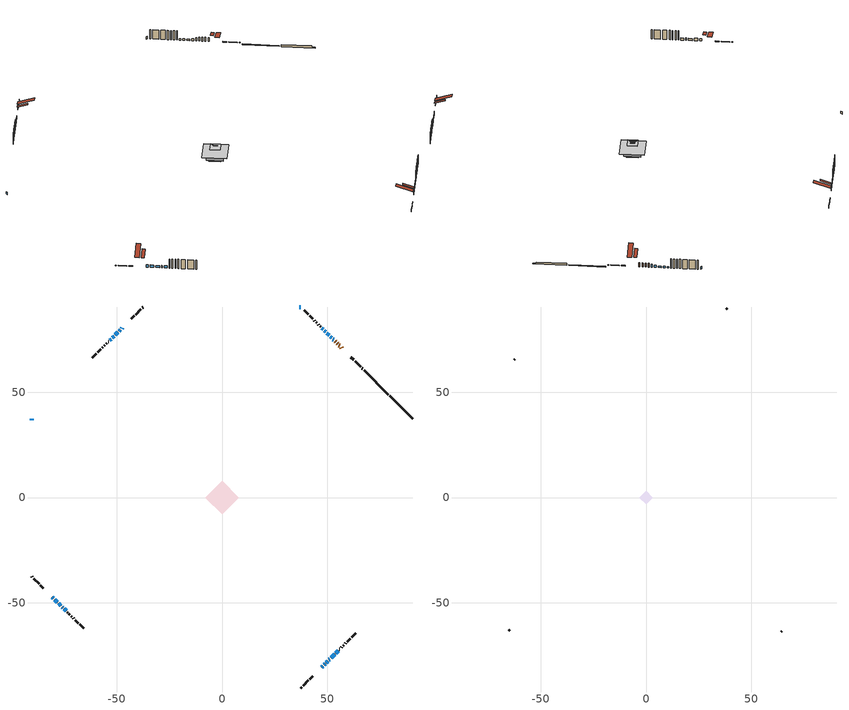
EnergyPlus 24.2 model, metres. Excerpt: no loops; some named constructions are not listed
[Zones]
conditioned space
 floor adiabatic (Floor9 construction): -5.37,0 0,5.37 5.37,0 0,-5.37 z0.82
 floor adiabatic (AdiabaticFloorConstruction): -7.96,0 0,7.96 7.96,0 0,-7.96 z3.26
 floor foundation (Slab1 construction): -3.72,0 0,3.72 3.72,0 0,-3.72 z-0.3
 floor foundation (Slab1 construction 1): -3.87,0 0,3.87 3.87,0 0,-3.87 z-0.21
 floor foundation (Slab3 construction): -2.17,0 0,2.17 2.17,0 0,-2.17 z0
 floor foundation (Slab4 construction): -2.62,0 0,2.62 2.62,0 0,-2.62 z0
 wall outside (RimJoist1 construction): 37.53,-90.6 37.87,-90.25 / -90.6,-37.53 -90.25,-37.87 / -37.53,90.6 -37.87,90.25 / 66.89,61.23 66.55,61.58 z0.82:1.12
 wall outside (RimJoist2 construction): 38.53,-89.6 41.12,-87 / -89.6,-38.53 -87,-41.12 / -38.53,89.6 -41.12,87 / 65.89,62.23 63.29,64.83 z0.82:1.12
 wall outside (RimJoist3 construction): 41.78,-86.34 43.1,-85.02 / -86.34,-41.78 -85.02,-43.1 / -41.78,86.34 -43.1,85.02 / 62.64,65.49 61.32,66.81 z0.82:1.12
 wall outside (AdiabaticWallConstruction 1): 57.05,71.07 56.68,71.44 / 56.03,72.09 55.63,72.49 / 54.98,73.15 54.72,73.4 / 54.07,74.06 53.8,74.33 z0.82:2.85
 wall outside (AdiabaticWallConstruction): 47.36,-80.76 47.9,-80.22 / -48.42,79.71 -48.96,79.17 / -75.92,-52.21 -75.77,-52.35 z0.82:2.04; 48.56,-79.56 48.99,-79.13 / -47.36,80.76 -47.76,80.36 / 50.84,-77.28 51.24,-76.88 z0.82:1.74; 49.65,-78.48 50.19,-77.94 / -79.53,-48.6 -78.38,-49.75 / 37.53,90.6 36.82,90.6 / -51.35,76.78 -52.1,76.02 / -52.76,75.37 -53.3,74.83 / -90.6,37.53 -90.6,36.82 z0.82:2.09; -80.76,-47.36 -80.18,-47.94 z0.82:1.99; 53.14,74.98 52.78,75.34 z0.82:2.4; 52.13,76 51.59,76.54 / -75.12,-53.01 -74.18,-53.95 / 51.9,-76.23 53.51,-74.61 z0.82:1.94; 50.93,77.19 49.92,78.2 z0.82:1.53; 49.27,78.86 48.73,79.4 z0.82:1.64; 48.07,80.05 47.53,80.59 z0.82:1.48; -49.61,78.51 -50.69,77.43 z0.82:1.63; -77.72,-50.4 -76.57,-51.55 z0.82:1.89; 54.17,-73.96 55.21,-72.91 z0.82:1.68
 wall outside (Wall1 construction): 55.87,-72.26 55.97,-72.16 / -73.52,-54.6 -73.42,-54.7 / -53.95,74.17 -54.05,74.07 / 46.88,81.25 46.77,81.35 z0.82:5.7
 wall outside (Wall2 construction): 56.63,-71.5 57.04,-71.09 / -72.76,-55.36 -72.35,-55.77 / -54.71,73.41 -55.12,73 / 46.12,82.01 45.71,82.42 z0.82:5.7
 wall outside (Wall3 construction): 57.69,-70.43 57.9,-70.22 / -71.7,-56.43 -71.49,-56.63 / -55.78,72.35 -55.99,72.14 / 45.05,83.07 44.84,83.28 z0.82:5.7
 wall outside (Wall4 construction): 58.56,-69.57 58.94,-69.19 / -70.83,-57.29 -70.45,-57.67 / -56.64,71.48 -57.02,71.1 / 44.19,83.94 43.8,84.32 z0.82:5.7
 wall outside (Wall5 construction): 59.6,-68.53 61.01,-67.12 / -69.79,-58.33 -68.38,-59.74 / -57.68,70.44 -59.09,69.03 / 43.15,84.98 41.74,86.39 z0.82:5.7
 wall outside (Wall6 construction): 61.66,-66.46 63.56,-64.56 / -67.73,-60.4 -65.83,-62.29 / -59.75,68.38 -61.65,66.48 / 41.08,87.04 39.18,88.94 z0.82:5.7
 wall foundation (FoundationWall1 construction): 79.82,48.3,-0.3 79.82,48.3,0.82 89.52,38.6,0.82 89.52,38.6,0.15 90.6,37.53,0.15 90.6,37.53,-0.3
 wall foundation (FoundationWall2 construction): 79.16,48.96 67.55,60.58 z-0.21:0.25
 window (WindowConstruction): 47.36,-80.76 47.9,-80.22 z0.82:2.04
 window (WindowConstruction 5): 48.56,-79.56 48.99,-79.13 z0.82:1.73
 window (WindowConstruction 6): 49.65,-78.48 50.19,-77.94 z0.82:2.09
 window (WindowConstruction 7): -80.76,-47.36 -80.18,-47.94 z0.82:1.99
 window (WindowConstruction 8): -79.53,-48.6 -78.38,-49.75 z0.82:2.09
 window (WindowConstruction 20): -47.36,80.76 -47.76,80.37 z0.82:1.73
 window (WindowConstruction 21): 53.14,74.98 52.78,75.34 z0.82:2.4
 window (WindowConstruction 9): 37.53,90.6 36.82,90.6 z0.82:2.09
 window (WindowConstruction 10): 52.13,76 51.59,76.54 z0.82:1.94
 window (WindowConstruction 11): 50.93,77.2 49.92,78.2 z0.82:1.53
 window (WindowConstruction 12): 49.27,78.86 48.73,79.4 z0.82:1.63
 window (WindowConstruction 1): -48.42,79.71 -48.95,79.17 z0.82:2.04
 window (WindowConstruction 13): 48.07,80.05 47.53,80.59 z0.82:1.48
 window (WindowConstruction 14): -49.61,78.51 -50.69,77.43 z0.82:1.63
 window (WindowConstruction 15): -51.35,76.78 -52.1,76.02 z0.82:2.09
 window (WindowConstruction 16): -52.76,75.37 -53.3,74.83 z0.82:2.09
 window (WindowConstruction 17): -77.72,-50.4 -76.57,-51.55 z0.82:1.89
 window (WindowConstruction 18): -90.6,37.53 -90.6,36.82 z0.82:2.09
 window (WindowConstruction 22): -75.92,-52.21 -75.77,-52.35 z0.82:2.04
 window (WindowConstruction 2): -75.11,-53.01 -74.18,-53.94 z0.82:1.94
 window (WindowConstruction 19): 50.84,-77.28 51.24,-76.89 z0.82:1.73
 window (WindowConstruction 3): 51.9,-76.23 53.51,-74.61 z0.82:1.94
 window (WindowConstruction 4): 54.17,-73.95 55.21,-72.91 z0.82:1.68
 door (Door): 57.05,71.07 56.69,71.44 z0.82:2.85
 door (Door 1): 56.03,72.1 55.63,72.49 z0.82:2.85
 door (Door 2): 54.98,73.15 54.73,73.4 z0.82:2.85
 door (Door 3): 54.07,74.06 53.8,74.33 z0.82:2.85
 ceiling adiabatic (AdiabaticFloorConstruction): 0,-7.96 7.96,0 0,7.96 -7.96,0 z3.26
 roof outside (Roof2 construction): 46.71,-81.42,5.7 43.36,-78.07,7.27 42.48,-78.95,7.27 45.83,-82.3,5.7; -81.42,-46.71,5.7 -78.07,-43.36,7.27 -78.95,-42.48,7.27 -82.3,-45.83,5.7; -46.71,81.42,5.7 -43.36,78.07,7.27 -42.48,78.95,7.27 -45.83,82.3,5.7; 57.71,70.41,5.7 54.36,67.07,7.27 55.25,66.19,7.27 58.59,69.53,5.7
attic - vented
 floor to conditioned space (Floor1 construction Reversed): -3.28,0 0,3.28 3.28,0 0,-3.28 z5.7
 floor to conditioned space (Floor2 construction Reversed): -2.02,0 0,2.02 2.02,0 0,-2.02 z5.7
 floor to conditioned space (Floor3 construction Reversed): -1.56,0 0,1.56 1.56,0 0,-1.56 z5.7
 floor to conditioned space (Floor6 construction Reversed): -2.55,0 0,2.55 2.55,0 0,-2.55 z5.7
 floor to conditioned space (Floor7 construction Reversed): -2.17,0 0,2.17 2.17,0 0,-2.17 z5.7
 floor to conditioned space (Floor8 construction Reversed): -1.33,0 0,1.33 1.33,0 0,-1.33 z5.7
 wall outside (Wall7 construction): 64.22,-63.91 64.56,-63.56 / -65.17,-62.95 -64.83,-63.29 / -62.3,65.82 -62.64,65.48 / 38.53,89.6 38.18,89.94 z0.82:5.7
 roof outside (Roof1 construction): 45.17,-82.95,5.7 39.82,-77.6,8.22 38.4,-79.01,8.22 43.76,-84.37,5.7; -82.95,-45.17,5.7 -77.6,-39.82,8.22 -79.01,-38.4,8.22 -84.37,-43.76,5.7; -45.17,82.95,5.7 -39.82,77.6,8.22 -38.4,79.01,8.22 -43.76,84.37,5.7; 59.25,68.88,5.7 53.89,63.52,8.22 55.3,62.11,8.22 60.66,67.47,5.7
[EnergyManagementSystem:OutputVariable] Type of Data in Variable=Summed; Update Frequency=ZoneTimestep
Name | EMS Variable | EMS Program or Subroutine | Units
loads_clg_lighting_annual_outvar; Energy Management System Output Variable 44 | loads_clg_lighting | component_loads_program | J
loads_htg_tot_annual_outvar; Energy Management System Output Variable 1; Energy Management System Output Variable 45 | loads_htg_tot | total_loads_program | J
loads_clg_tot_annual_outvar; Energy Management System Output Variable 2; Energy Management System Output Variable 46 | loads_clg_tot | total_loads_program | J
Energy Management System Output Variable 3 | htg_unmet_hours | unmet_hours_program | hr
Energy Management System Output Variable 4 | clg_unmet_hours | unmet_hours_program | hr
Energy Management System Output Variable 5 | loads_htg_roofs | component_loads_program | J
Energy Management System Output Variable 6 | loads_htg_ceilings | component_loads_program | J
Energy Management System Output Variable 7 | loads_htg_walls | component_loads_program | J
Energy Management System Output Variable 8 | loads_htg_rim_joists | component_loads_program | J
Energy Management System Output Variable 9 | loads_htg_foundation_walls | component_loads_program | J
Energy Management System Output Variable 10 | loads_htg_doors | component_loads_program | J
Energy Management System Output Variable 11 | loads_htg_windows_conduction | component_loads_program | J
Energy Management System Output Variable 12 | loads_htg_windows_solar | component_loads_program | J
Energy Management System Output Variable 13 | loads_htg_skylights_conduction | component_loads_program | J
Energy Management System Output Variable 14 | loads_htg_skylights_solar | component_loads_program | J
Energy Management System Output Variable 15 | loads_htg_floors | component_loads_program | J
Energy Management System Output Variable 16 | loads_htg_slabs | component_loads_program | J
Energy Management System Output Variable 17 | loads_htg_internal_mass | component_loads_program | J
Energy Management System Output Variable 18 | loads_htg_infil | component_loads_program | J
Energy Management System Output Variable 19 | loads_htg_natvent | component_loads_program | J
Energy Management System Output Variable 20 | loads_htg_mechvent | component_loads_program | J
Energy Management System Output Variable 21 | loads_htg_whf | component_loads_program | J
Energy Management System Output Variable 22 | loads_htg_ducts | component_loads_program | J
Energy Management System Output Variable 23 | loads_htg_intgains | component_loads_program | J
Energy Management System Output Variable 24 | loads_htg_lighting | component_loads_program | J
Energy Management System Output Variable 25 | loads_clg_roofs | component_loads_program | J
Energy Management System Output Variable 26 | loads_clg_ceilings | component_loads_program | J
Energy Management System Output Variable 27 | loads_clg_walls | component_loads_program | J
Energy Management System Output Variable 28 | loads_clg_rim_joists | component_loads_program | J
Energy Management System Output Variable 29 | loads_clg_foundation_walls | component_loads_program | J
Energy Management System Output Variable 30 | loads_clg_doors | component_loads_program | J
Energy Management System Output Variable 31 | loads_clg_windows_conduction | component_loads_program | J
Energy Management System Output Variable 32 | loads_clg_windows_solar | component_loads_program | J
Energy Management System Output Variable 33 | loads_clg_skylights_conduction | component_loads_program | J
Energy Management System Output Variable 34 | loads_clg_skylights_solar | component_loads_program | J
Energy Management System Output Variable 35 | loads_clg_floors | component_loads_program | J
Energy Management System Output Variable 36 | loads_clg_slabs | component_loads_program | J
Energy Management System Output Variable 37 | loads_clg_internal_mass | component_loads_program | J
Energy Management System Output Variable 38 | loads_clg_infil | component_loads_program | J
Energy Management System Output Variable 39 | loads_clg_natvent | component_loads_program | J
Energy Management System Output Variable 40 | loads_clg_mechvent | component_loads_program | J
Energy Management System Output Variable 41 | loads_clg_whf | component_loads_program | J
Energy Management System Output Variable 42 | loads_clg_ducts | component_loads_program | J
Energy Management System Output Variable 43 | loads_clg_intgains | component_loads_program | J
[Schedule:Constant]
Sequential Fraction Schedule 2: Hourly Value=1
[Schedule:Day:Interval]
interior lighting schedule day: No, 01:00, 0.108182, 04:00, 0.0901515, 05:00, 0.0991667, 06:00, 0.162273, 07:00, 0.270455, 08:00, 0.342576, 10:00, 0.369621, 11:00, 0.351591, 12:00, 0.333561, 13:00, 0.324545, 14:00, 0.31553, 15:00, 0.333561, 16:00, 0.369621, 17:00, 0.450758, 18:00, 0.585985, 19:00, 0.775303, 20:00, 0.955606, 21:00, 0.991667, 22:00, 0.712197, 23:00, 0.360606, 24:00, 0.162273
interior lighting schedule day 1: No, 01:00, 0.100909, 04:00, 0.0840909, 05:00, 0.0925, 06:00, 0.151364, 07:00, 0.252273, 08:00, 0.319545, 10:00, 0.344773, 11:00, 0.327955, 12:00, 0.311136, 13:00, 0.302727, 14:00, 0.294318, 15:00, 0.311136, 16:00, 0.344773, 17:00, 0.420455, 18:00, 0.546591, 19:00, 0.723182, 20:00, 0.891364, 21:00, 0.925, 22:00, 0.664318, 23:00, 0.336364, 24:00, 0.151364
interior lighting schedule day 2: No, 01:00, 0.0927273, 04:00, 0.0772727, 05:00, 0.085, 06:00, 0.139091, 07:00, 0.231818, 08:00, 0.293636, 10:00, 0.316818, 11:00, 0.301364, 12:00, 0.285909, 13:00, 0.278182, 14:00, 0.270455, 15:00, 0.285909, 16:00, 0.316818, 17:00, 0.386364, 18:00, 0.502273, 19:00, 0.664545, 20:00, 0.819091, 21:00, 0.85, 22:00, 0.610455, 23:00, 0.309091, 24:00, 0.139091
interior lighting schedule day 3: No, 01:00, 0.0845455, 04:00, 0.0704545, 05:00, 0.0775, 06:00, 0.126818, 07:00, 0.211364, 08:00, 0.267727, 10:00, 0.288864, 11:00, 0.274773, 12:00, 0.260682, 13:00, 0.253636, 14:00, 0.246591, 15:00, 0.260682, 16:00, 0.288864, 17:00, 0.352273, 18:00, 0.457955, 19:00, 0.605909, 20:00, 0.746818, 21:00, 0.775, 22:00, 0.556591, 23:00, 0.281818, 24:00, 0.126818
interior lighting schedule day 4: No, 01:00, 0.0763636, 04:00, 0.0636364, 05:00, 0.07, 06:00, 0.114545, 07:00, 0.190909, 08:00, 0.241818, 10:00, 0.260909, 11:00, 0.248182, 12:00, 0.235455, 13:00, 0.229091, 14:00, 0.222727, 15:00, 0.235455, 16:00, 0.260909, 17:00, 0.318182, 18:00, 0.413636, 19:00, 0.547273, 20:00, 0.674545, 21:00, 0.7, 22:00, 0.502727, 23:00, 0.254545, 24:00, 0.114545
interior lighting schedule day 5: No, 01:00, 0.0727273, 04:00, 0.0606061, 05:00, 0.0666667, 06:00, 0.109091, 07:00, 0.181818, 08:00, 0.230303, 10:00, 0.248485, 11:00, 0.236364, 12:00, 0.224242, 13:00, 0.218182, 14:00, 0.212121, 15:00, 0.224242, 16:00, 0.248485, 17:00, 0.30303, 18:00, 0.393939, 19:00, 0.521212, 20:00, 0.642424, 21:00, 0.666667, 22:00, 0.478788, 23:00, 0.242424, 24:00, 0.109091
interior lighting schedule day 6: No, 01:00, 0.0745455, 04:00, 0.0621212, 05:00, 0.0683333, 06:00, 0.111818, 07:00, 0.186364, 08:00, 0.236061, 10:00, 0.254697, 11:00, 0.242273, 12:00, 0.229848, 13:00, 0.223636, 14:00, 0.217424, 15:00, 0.229848, 16:00, 0.254697, 17:00, 0.310606, 18:00, 0.403788, 19:00, 0.534242, 20:00, 0.658485, 21:00, 0.683333, 22:00, 0.490758, 23:00, 0.248485, 24:00, 0.111818
interior lighting schedule day 7: No, 01:00, 0.08, 04:00, 0.0666667, 05:00, 0.0733333, 06:00, 0.12, 07:00, 0.2, 08:00, 0.253333, 10:00, 0.273333, 11:00, 0.26, 12:00, 0.246667, 13:00, 0.24, 14:00, 0.233333, 15:00, 0.246667, 16:00, 0.273333, 17:00, 0.333333, 18:00, 0.433333, 19:00, 0.573333, 20:00, 0.706667, 21:00, 0.733333, 22:00, 0.526667, 23:00, 0.266667, 24:00, 0.12
interior lighting schedule day 8: No, 01:00, 0.0890909, 04:00, 0.0742424, 05:00, 0.0816667, 06:00, 0.133636, 07:00, 0.222727, 08:00, 0.282121, 10:00, 0.304394, 11:00, 0.289545, 12:00, 0.274697, 13:00, 0.267273, 14:00, 0.259848, 15:00, 0.274697, 16:00, 0.304394, 17:00, 0.371212, 18:00, 0.482576, 19:00, 0.638485, 20:00, 0.78697, 21:00, 0.816667, 22:00, 0.586515, 23:00, 0.29697, 24:00, 0.133636
interior lighting schedule day 9: No, 01:00, 0.0972727, 04:00, 0.0810606, 05:00, 0.0891667, 06:00, 0.145909, 07:00, 0.243182, 08:00, 0.30803, 10:00, 0.332348, 11:00, 0.316136, 12:00, 0.299924, 13:00, 0.291818, 14:00, 0.283712, 15:00, 0.299924, 16:00, 0.332348, 17:00, 0.405303, 18:00, 0.526894, 19:00, 0.697121, 20:00, 0.859242, 21:00, 0.891667, 22:00, 0.640379, 23:00, 0.324242, 24:00, 0.145909
interior lighting schedule day 10: No, 01:00, 0.105455, 04:00, 0.0878788, 05:00, 0.0966667, 06:00, 0.158182, 07:00, 0.263636, 08:00, 0.333939, 10:00, 0.360303, 11:00, 0.342727, 12:00, 0.325152, 13:00, 0.316364, 14:00, 0.307576, 15:00, 0.325152, 16:00, 0.360303, 17:00, 0.439394, 18:00, 0.571212, 19:00, 0.755758, 20:00, 0.931515, 21:00, 0.966667, 22:00, 0.694242, 23:00, 0.351515, 24:00, 0.158182
interior lighting schedule day 11: No, 01:00, 0.109091, 04:00, 0.0909091, 05:00, 0.1, 06:00, 0.163636, 07:00, 0.272727, 08:00, 0.345455, 10:00, 0.372727, 11:00, 0.354545, 12:00, 0.336364, 13:00, 0.327273, 14:00, 0.318182, 15:00, 0.336364, 16:00, 0.372727, 17:00, 0.454545, 18:00, 0.590909, 19:00, 0.781818, 20:00, 0.963636, 21:00, 1, 22:00, 0.718182, 23:00, 0.363636, 24:00, 0.163636
interior lighting schedule default day; occupants schedule default day; clothes dryer schedule default day; cooking range schedule default day; mech vent bath fan 0 schedule default day; misc plug loads schedule default day; general water use schedule default day; clothes dryer exhaust 0 schedule default day; cooling season schedule day; cooling season schedule day 2; cooling season schedule default day; exterior lighting schedule default day; natural vent schedule default day: No, 24:00, 0
occupants schedule day: No, 05:00, 0.426829, 06:00, 0.719512, 07:00, 1, 08:00, 0.670732, 09:00, 0.329268, 14:00, 0.170732, 15:00, 0.231707, 16:00, 0.329268, 17:00, 0.5, 18:00, 0.670732, 19:00, 0.829268, 21:00, 1, 22:00, 0.853659, 23:00, 0.646341, 24:00, 0.426829
clothes dryer schedule day; clothes dryer exhaust 0 schedule day: No, 01:00, 0.123457, 02:00, 0.0740741, 03:00, 0.0493827, 04:00, 0.0246914, 05:00, 0.0493827, 06:00, 0.0740741, 07:00, 0.197531, 08:00, 0.395062, 09:00, 0.592593, 10:00, 0.839506, 11:00, 0.962963, 12:00, 1, 13:00, 0.91358, 14:00, 0.82716, 15:00, 0.716049, 16:00, 0.753086, 17:00, 0.679012, 18:00, 0.666667, 20:00, 0.62963, 21:00, 0.641975, 22:00, 0.666667, 23:00, 0.54321, 24:00, 0.296296
cooking range schedule day: No, 05:00, 0.0597015, 06:00, 0.11194, 07:00, 0.171642, 08:00, 0.291045, 11:00, 0.343284, 12:00, 0.402985, 13:00, 0.462687, 14:00, 0.343284, 15:00, 0.291045, 16:00, 0.402985, 17:00, 0.567164, 18:00, 1, 19:00, 0.850746, 20:00, 0.432836, 21:00, 0.291045, 22:00, 0.231343, 23:00, 0.171642, 24:00, 0.11194
mech vent bath fan 0 schedule day: No, 07:00, 0, 08:00, 1, 09:00, 0.2, 24:00, 0
misc plug loads schedule day: No, 06:00, 0.705882, 07:00, 0.745098, 08:00, 0.803922, 15:00, 0.823529, 16:00, 0.862745, 17:00, 0.921569, 18:00, 0.980392, 19:00, 1, 20:00, 0.980392, 21:00, 0.941176, 22:00, 0.862745, 23:00, 0.784314, 24:00, 0.72549
general water use schedule day: No, 01:00, 0.315068, 03:00, 0.287671, 04:00, 0.342466, 05:00, 0.369863, 06:00, 0.520548, 07:00, 0.60274, 08:00, 0.534247, 10:00, 0.506849, 11:00, 0.465753, 14:00, 0.479452, 15:00, 0.534247, 16:00, 0.589041, 17:00, 0.69863, 18:00, 0.876712, 19:00, 0.890411, 20:00, 0.986301, 21:00, 1, 22:00, 0.863014, 23:00, 0.616438, 24:00, 0.465753
cooling season schedule day 1: No, 24:00, 1
exterior lighting schedule day: No, 01:00, 0.566667, 03:00, 0.524167, 05:00, 0.495833, 06:00, 0.5525, 07:00, 0.623333, 08:00, 0.580833, 09:00, 0.439167, 10:00, 0.354167, 12:00, 0.34, 13:00, 0.354167, 14:00, 0.396667, 15:00, 0.425, 16:00, 0.495833, 17:00, 0.623333, 18:00, 0.793333, 19:00, 0.906667, 20:00, 0.963333, 21:00, 0.991667, 22:00, 0.920833, 23:00, 0.793333, 24:00, 0.665833
exterior lighting schedule day 1: No, 01:00, 0.528571, 03:00, 0.488929, 05:00, 0.4625, 06:00, 0.515357, 07:00, 0.581429, 08:00, 0.541786, 09:00, 0.409643, 10:00, 0.330357, 12:00, 0.317143, 13:00, 0.330357, 14:00, 0.37, 15:00, 0.396429, 16:00, 0.4625, 17:00, 0.581429, 18:00, 0.74, 19:00, 0.845714, 20:00, 0.898571, 21:00, 0.925, 22:00, 0.858929, 23:00, 0.74, 24:00, 0.621071
exterior lighting schedule day 10: No, 01:00, 0.552381, 03:00, 0.510952, 05:00, 0.483333, 06:00, 0.538571, 07:00, 0.607619, 08:00, 0.56619, 09:00, 0.428095, 10:00, 0.345238, 12:00, 0.331429, 13:00, 0.345238, 14:00, 0.386667, 15:00, 0.414286, 16:00, 0.483333, 17:00, 0.607619, 18:00, 0.773333, 19:00, 0.88381, 20:00, 0.939048, 21:00, 0.966667, 22:00, 0.897619, 23:00, 0.773333, 24:00, 0.649048
exterior lighting schedule day 11: No, 01:00, 0.571429, 03:00, 0.528571, 05:00, 0.5, 06:00, 0.557143, 07:00, 0.628571, 08:00, 0.585714, 09:00, 0.442857, 10:00, 0.357143, 12:00, 0.342857, 13:00, 0.357143, 14:00, 0.4, 15:00, 0.428571, 16:00, 0.5, 17:00, 0.628571, 18:00, 0.8, 19:00, 0.914286, 20:00, 0.971429, 21:00, 1, 22:00, 0.928571, 23:00, 0.8, 24:00, 0.671429
exterior lighting schedule day 2: No, 01:00, 0.485714, 03:00, 0.449286, 05:00, 0.425, 06:00, 0.473571, 07:00, 0.534286, 08:00, 0.497857, 09:00, 0.376429, 10:00, 0.303571, 12:00, 0.291429, 13:00, 0.303571, 14:00, 0.34, 15:00, 0.364286, 16:00, 0.425, 17:00, 0.534286, 18:00, 0.68, 19:00, 0.777143, 20:00, 0.825714, 21:00, 0.85, 22:00, 0.789286, 23:00, 0.68, 24:00, 0.570714
exterior lighting schedule day 3: No, 01:00, 0.442857, 03:00, 0.409643, 05:00, 0.3875, 06:00, 0.431786, 07:00, 0.487143, 08:00, 0.453929, 09:00, 0.343214, 10:00, 0.276786, 12:00, 0.265714, 13:00, 0.276786, 14:00, 0.31, 15:00, 0.332143, 16:00, 0.3875, 17:00, 0.487143, 18:00, 0.62, 19:00, 0.708571, 20:00, 0.752857, 21:00, 0.775, 22:00, 0.719643, 23:00, 0.62, 24:00, 0.520357
exterior lighting schedule day 4: No, 01:00, 0.4, 03:00, 0.37, 05:00, 0.35, 06:00, 0.39, 07:00, 0.44, 08:00, 0.41, 09:00, 0.31, 10:00, 0.25, 12:00, 0.24, 13:00, 0.25, 14:00, 0.28, 15:00, 0.3, 16:00, 0.35, 17:00, 0.44, 18:00, 0.56, 19:00, 0.64, 20:00, 0.68, 21:00, 0.7, 22:00, 0.65, 23:00, 0.56, 24:00, 0.47
exterior lighting schedule day 5: No, 01:00, 0.380952, 03:00, 0.352381, 05:00, 0.333333, 06:00, 0.371429, 07:00, 0.419048, 08:00, 0.390476, 09:00, 0.295238, 10:00, 0.238095, 12:00, 0.228571, 13:00, 0.238095, 14:00, 0.266667, 15:00, 0.285714, 16:00, 0.333333, 17:00, 0.419048, 18:00, 0.533333, 19:00, 0.609524, 20:00, 0.647619, 21:00, 0.666667, 22:00, 0.619048, 23:00, 0.533333, 24:00, 0.447619
exterior lighting schedule day 6: No, 01:00, 0.390476, 03:00, 0.36119, 05:00, 0.341667, 06:00, 0.380714, 07:00, 0.429524, 08:00, 0.400238, 09:00, 0.302619, 10:00, 0.244048, 12:00, 0.234286, 13:00, 0.244048, 14:00, 0.273333, 15:00, 0.292857, 16:00, 0.341667, 17:00, 0.429524, 18:00, 0.546667, 19:00, 0.624762, 20:00, 0.66381, 21:00, 0.683333, 22:00, 0.634524, 23:00, 0.546667, 24:00, 0.45881
exterior lighting schedule day 7: No, 01:00, 0.419048, 03:00, 0.387619, 05:00, 0.366667, 06:00, 0.408571, 07:00, 0.460952, 08:00, 0.429524, 09:00, 0.324762, 10:00, 0.261905, 12:00, 0.251429, 13:00, 0.261905, 14:00, 0.293333, 15:00, 0.314286, 16:00, 0.366667, 17:00, 0.460952, 18:00, 0.586667, 19:00, 0.670476, 20:00, 0.712381, 21:00, 0.733333, 22:00, 0.680952, 23:00, 0.586667, 24:00, 0.492381
exterior lighting schedule day 8: No, 01:00, 0.466667, 03:00, 0.431667, 05:00, 0.408333, 06:00, 0.455, 07:00, 0.513333, 08:00, 0.478333, 09:00, 0.361667, 10:00, 0.291667, 12:00, 0.28, 13:00, 0.291667, 14:00, 0.326667, 15:00, 0.35, 16:00, 0.408333, 17:00, 0.513333, 18:00, 0.653333, 19:00, 0.746667, 20:00, 0.793333, 21:00, 0.816667, 22:00, 0.758333, 23:00, 0.653333, 24:00, 0.548333
exterior lighting schedule day 9: No, 01:00, 0.509524, 03:00, 0.47131, 05:00, 0.445833, 06:00, 0.496786, 07:00, 0.560476, 08:00, 0.522262, 09:00, 0.394881, 10:00, 0.318452, 12:00, 0.305714, 13:00, 0.318452, 14:00, 0.356667, 15:00, 0.382143, 16:00, 0.445833, 17:00, 0.560476, 18:00, 0.713333, 19:00, 0.815238, 20:00, 0.86619, 21:00, 0.891667, 22:00, 0.827976, 23:00, 0.713333, 24:00, 0.59869
[Schedule:Week:Daily]
cooking range schedule Week Rule - Jan1-Dec31: cooking range schedule day, cooking range schedule day, cooking range schedule day, cooking range schedule day, cooking range schedule day, cooking range schedule day, cooking range schedule day, cooking range schedule default day, cooking range schedule default day, cooking range schedule default day, cooking range schedule default day, cooking range schedule default day
mech vent bath fan 0 schedule Week Rule - Jan1-Dec31: mech vent bath fan 0 schedule day, mech vent bath fan 0 schedule day, mech vent bath fan 0 schedule day, mech vent bath fan 0 schedule day, mech vent bath fan 0 schedule day, mech vent bath fan 0 schedule day, mech vent bath fan 0 schedule day, mech vent bath fan 0 schedule default day, mech vent bath fan 0 schedule default day, mech vent bath fan 0 schedule default day, mech vent bath fan 0 schedule default day, mech vent bath fan 0 schedule default day
misc plug loads schedule Week Rule - Jan1-Dec31: misc plug loads schedule day, misc plug loads schedule day, misc plug loads schedule day, misc plug loads schedule day, misc plug loads schedule day, misc plug loads schedule day, misc plug loads schedule day, misc plug loads schedule default day, misc plug loads schedule default day, misc plug loads schedule default day, misc plug loads schedule default day, misc plug loads schedule default day
general water use schedule Week Rule - Jan1-Dec31: general water use schedule day, general water use schedule day, general water use schedule day, general water use schedule day, general water use schedule day, general water use schedule day, general water use schedule day, general water use schedule default day, general water use schedule default day, general water use schedule default day, general water use schedule default day, general water use schedule default day
clothes dryer exhaust 0 schedule Week Rule - Jan1-Dec31: clothes dryer exhaust 0 schedule day, clothes dryer exhaust 0 schedule day, clothes dryer exhaust 0 schedule day, clothes dryer exhaust 0 schedule day, clothes dryer exhaust 0 schedule day, clothes dryer exhaust 0 schedule day, clothes dryer exhaust 0 schedule day, clothes dryer exhaust 0 schedule default day, clothes dryer exhaust 0 schedule default day, clothes dryer exhaust 0 schedule default day, clothes dryer exhaust 0 schedule default day, clothes dryer exhaust 0 schedule default day
cooling season schedule Week Rule - Jan1-May26: cooling season schedule day, cooling season schedule day, cooling season schedule day, cooling season schedule day, cooling season schedule day, cooling season schedule day, cooling season schedule day, cooling season schedule default day, cooling season schedule default day, cooling season schedule default day, cooling season schedule default day, cooling season schedule default day
cooling season schedule Week Rule - May27-Jun2: cooling season schedule day, cooling season schedule day, cooling season schedule day, cooling season schedule day, cooling season schedule day, cooling season schedule day 1, cooling season schedule day 1, cooling season schedule default day, cooling season schedule default day, cooling season schedule default day, cooling season schedule default day, cooling season schedule default day
cooling season schedule Week Rule - Jun3-Aug25: cooling season schedule day 1, cooling season schedule day 1, cooling season schedule day 1, cooling season schedule day 1, cooling season schedule day 1, cooling season schedule day 1, cooling season schedule day 1, cooling season schedule default day, cooling season schedule default day, cooling season schedule default day, cooling season schedule default day, cooling season schedule default day
cooling season schedule Week Rule - Aug26-Sep1: cooling season schedule day 1, cooling season schedule day 1, cooling season schedule day 1, cooling season schedule day 1, cooling season schedule day 1, cooling season schedule day 1, cooling season schedule day 2, cooling season schedule default day, cooling season schedule default day, cooling season schedule default day, cooling season schedule default day, cooling season schedule default day
cooling season schedule Week Rule - Sep2-Dec31: cooling season schedule day 2, cooling season schedule day 2, cooling season schedule day 2, cooling season schedule day 2, cooling season schedule day 2, cooling season schedule day 2, cooling season schedule day 2, cooling season schedule default day, cooling season schedule default day, cooling season schedule default day, cooling season schedule default day, cooling season schedule default day
exterior lighting schedule Week Rule - Jan1-Jan27: exterior lighting schedule day, exterior lighting schedule day, exterior lighting schedule day, exterior lighting schedule day, exterior lighting schedule day, exterior lighting schedule day, exterior lighting schedule day, exterior lighting schedule default day, exterior lighting schedule default day, exterior lighting schedule default day, exterior lighting schedule default day, exterior lighting schedule default day
exterior lighting schedule Week Rule - Jan28-Feb3: exterior lighting schedule day, exterior lighting schedule day, exterior lighting schedule day, exterior lighting schedule day, exterior lighting schedule day 1, exterior lighting schedule day 1, exterior lighting schedule day 1, exterior lighting schedule default day, exterior lighting schedule default day, exterior lighting schedule default day, exterior lighting schedule default day, exterior lighting schedule default day
exterior lighting schedule Week Rule - Feb4-Feb24: exterior lighting schedule day 1, exterior lighting schedule day 1, exterior lighting schedule day 1, exterior lighting schedule day 1, exterior lighting schedule day 1, exterior lighting schedule day 1, exterior lighting schedule day 1, exterior lighting schedule default day, exterior lighting schedule default day, exterior lighting schedule default day, exterior lighting schedule default day, exterior lighting schedule default day
exterior lighting schedule Week Rule - Feb25-Mar3: exterior lighting schedule day 1, exterior lighting schedule day 1, exterior lighting schedule day 1, exterior lighting schedule day 1, exterior lighting schedule day 2, exterior lighting schedule day 2, exterior lighting schedule day 2, exterior lighting schedule default day, exterior lighting schedule default day, exterior lighting schedule default day, exterior lighting schedule default day, exterior lighting schedule default day
exterior lighting schedule Week Rule - Mar4-Mar31: exterior lighting schedule day 2, exterior lighting schedule day 2, exterior lighting schedule day 2, exterior lighting schedule day 2, exterior lighting schedule day 2, exterior lighting schedule day 2, exterior lighting schedule day 2, exterior lighting schedule default day, exterior lighting schedule default day, exterior lighting schedule default day, exterior lighting schedule default day, exterior lighting schedule default day
exterior lighting schedule Week Rule - Apr1-Apr28: exterior lighting schedule day 3, exterior lighting schedule day 3, exterior lighting schedule day 3, exterior lighting schedule day 3, exterior lighting schedule day 3, exterior lighting schedule day 3, exterior lighting schedule day 3, exterior lighting schedule default day, exterior lighting schedule default day, exterior lighting schedule default day, exterior lighting schedule default day, exterior lighting schedule default day
exterior lighting schedule Week Rule - Apr29-May5: exterior lighting schedule day 3, exterior lighting schedule day 3, exterior lighting schedule day 4, exterior lighting schedule day 4, exterior lighting schedule day 4, exterior lighting schedule day 4, exterior lighting schedule day 4, exterior lighting schedule default day, exterior lighting schedule default day, exterior lighting schedule default day, exterior lighting schedule default day, exterior lighting schedule default day
exterior lighting schedule Week Rule - May6-May26: exterior lighting schedule day 4, exterior lighting schedule day 4, exterior lighting schedule day 4, exterior lighting schedule day 4, exterior lighting schedule day 4, exterior lighting schedule day 4, exterior lighting schedule day 4, exterior lighting schedule default day, exterior lighting schedule default day, exterior lighting schedule default day, exterior lighting schedule default day, exterior lighting schedule default day
exterior lighting schedule Week Rule - May27-Jun2: exterior lighting schedule day 4, exterior lighting schedule day 4, exterior lighting schedule day 4, exterior lighting schedule day 4, exterior lighting schedule day 4, exterior lighting schedule day 5, exterior lighting schedule day 5, exterior lighting schedule default day, exterior lighting schedule default day, exterior lighting schedule default day, exterior lighting schedule default day, exterior lighting schedule default day
exterior lighting schedule Week Rule - Jun3-Jun30: exterior lighting schedule day 5, exterior lighting schedule day 5, exterior lighting schedule day 5, exterior lighting schedule day 5, exterior lighting schedule day 5, exterior lighting schedule day 5, exterior lighting schedule day 5, exterior lighting schedule default day, exterior lighting schedule default day, exterior lighting schedule default day, exterior lighting schedule default day, exterior lighting schedule default day
exterior lighting schedule Week Rule - Jul1-Jul28: exterior lighting schedule day 6, exterior lighting schedule day 6, exterior lighting schedule day 6, exterior lighting schedule day 6, exterior lighting schedule day 6, exterior lighting schedule day 6, exterior lighting schedule day 6, exterior lighting schedule default day, exterior lighting schedule default day, exterior lighting schedule default day, exterior lighting schedule default day, exterior lighting schedule default day
exterior lighting schedule Week Rule - Jul29-Aug4: exterior lighting schedule day 6, exterior lighting schedule day 6, exterior lighting schedule day 6, exterior lighting schedule day 7, exterior lighting schedule day 7, exterior lighting schedule day 7, exterior lighting schedule day 7, exterior lighting schedule default day, exterior lighting schedule default day, exterior lighting schedule default day, exterior lighting schedule default day, exterior lighting schedule default day
exterior lighting schedule Week Rule - Aug5-Aug25: exterior lighting schedule day 7, exterior lighting schedule day 7, exterior lighting schedule day 7, exterior lighting schedule day 7, exterior lighting schedule day 7, exterior lighting schedule day 7, exterior lighting schedule day 7, exterior lighting schedule default day, exterior lighting schedule default day, exterior lighting schedule default day, exterior lighting schedule default day, exterior lighting schedule default day
exterior lighting schedule Week Rule - Aug26-Sep1: exterior lighting schedule day 7, exterior lighting schedule day 7, exterior lighting schedule day 7, exterior lighting schedule day 7, exterior lighting schedule day 7, exterior lighting schedule day 7, exterior lighting schedule day 8, exterior lighting schedule default day, exterior lighting schedule default day, exterior lighting schedule default day, exterior lighting schedule default day, exterior lighting schedule default day
exterior lighting schedule Week Rule - Sep2-Sep29: exterior lighting schedule day 8, exterior lighting schedule day 8, exterior lighting schedule day 8, exterior lighting schedule day 8, exterior lighting schedule day 8, exterior lighting schedule day 8, exterior lighting schedule day 8, exterior lighting schedule default day, exterior lighting schedule default day, exterior lighting schedule default day, exterior lighting schedule default day, exterior lighting schedule default day
exterior lighting schedule Week Rule - Sep30-Oct6: exterior lighting schedule day 8, exterior lighting schedule day 9, exterior lighting schedule day 9, exterior lighting schedule day 9, exterior lighting schedule day 9, exterior lighting schedule day 9, exterior lighting schedule day 9, exterior lighting schedule default day, exterior lighting schedule default day, exterior lighting schedule default day, exterior lighting schedule default day, exterior lighting schedule default day
exterior lighting schedule Week Rule - Oct7-Oct27: exterior lighting schedule day 9, exterior lighting schedule day 9, exterior lighting schedule day 9, exterior lighting schedule day 9, exterior lighting schedule day 9, exterior lighting schedule day 9, exterior lighting schedule day 9, exterior lighting schedule default day, exterior lighting schedule default day, exterior lighting schedule default day, exterior lighting schedule default day, exterior lighting schedule default day
exterior lighting schedule Week Rule - Oct28-Nov3: exterior lighting schedule day 9, exterior lighting schedule day 9, exterior lighting schedule day 9, exterior lighting schedule day 9, exterior lighting schedule day 10, exterior lighting schedule day 10, exterior lighting schedule day 10, exterior lighting schedule default day, exterior lighting schedule default day, exterior lighting schedule default day, exterior lighting schedule default day, exterior lighting schedule default day
exterior lighting schedule Week Rule - Nov4-Nov24: exterior lighting schedule day 10, exterior lighting schedule day 10, exterior lighting schedule day 10, exterior lighting schedule day 10, exterior lighting schedule day 10, exterior lighting schedule day 10, exterior lighting schedule day 10, exterior lighting schedule default day, exterior lighting schedule default day, exterior lighting schedule default day, exterior lighting schedule default day, exterior lighting schedule default day
exterior lighting schedule Week Rule - Nov25-Dec1: exterior lighting schedule day 10, exterior lighting schedule day 10, exterior lighting schedule day 10, exterior lighting schedule day 10, exterior lighting schedule day 10, exterior lighting schedule day 10, exterior lighting schedule day 11, exterior lighting schedule default day, exterior lighting schedule default day, exterior lighting schedule default day, exterior lighting schedule default day, exterior lighting schedule default day
exterior lighting schedule Week Rule - Dec2-Dec31: exterior lighting schedule day 11, exterior lighting schedule day 11, exterior lighting schedule day 11, exterior lighting schedule day 11, exterior lighting schedule day 11, exterior lighting schedule day 11, exterior lighting schedule day 11, exterior lighting schedule default day, exterior lighting schedule default day, exterior lighting schedule default day, exterior lighting schedule default day, exterior lighting schedule default day
natural vent schedule Week Rule - Jan1-Dec31: natural vent schedule default day, natural vent schedule default day, natural vent schedule default day, natural vent schedule default day, natural vent schedule default day, natural vent schedule default day, natural vent schedule default day, natural vent schedule default day, natural vent schedule default day, natural vent schedule default day, natural vent schedule default day, natural vent schedule default day
[Schedule:Year]
clothes dryer exhaust 0 schedule: clothes dryer exhaust 0 schedule Week Rule - Jan1-Dec31, 1, 1, 12, 31
cooling season schedule: cooling season schedule Week Rule - Jan1-May26, 1, 1, 5, 26, cooling season schedule Week Rule - May27-Jun2, 5, 27, 6, 2, cooling season schedule Week Rule - Jun3-Aug25, 6, 3, 8, 25, cooling season schedule Week Rule - Aug26-Sep1, 8, 26, 9, 1, cooling season schedule Week Rule - Sep2-Dec31, 9, 2, 12, 31
natural vent schedule: natural vent schedule Week Rule - Jan1-Dec31, 1, 1, 12, 31
